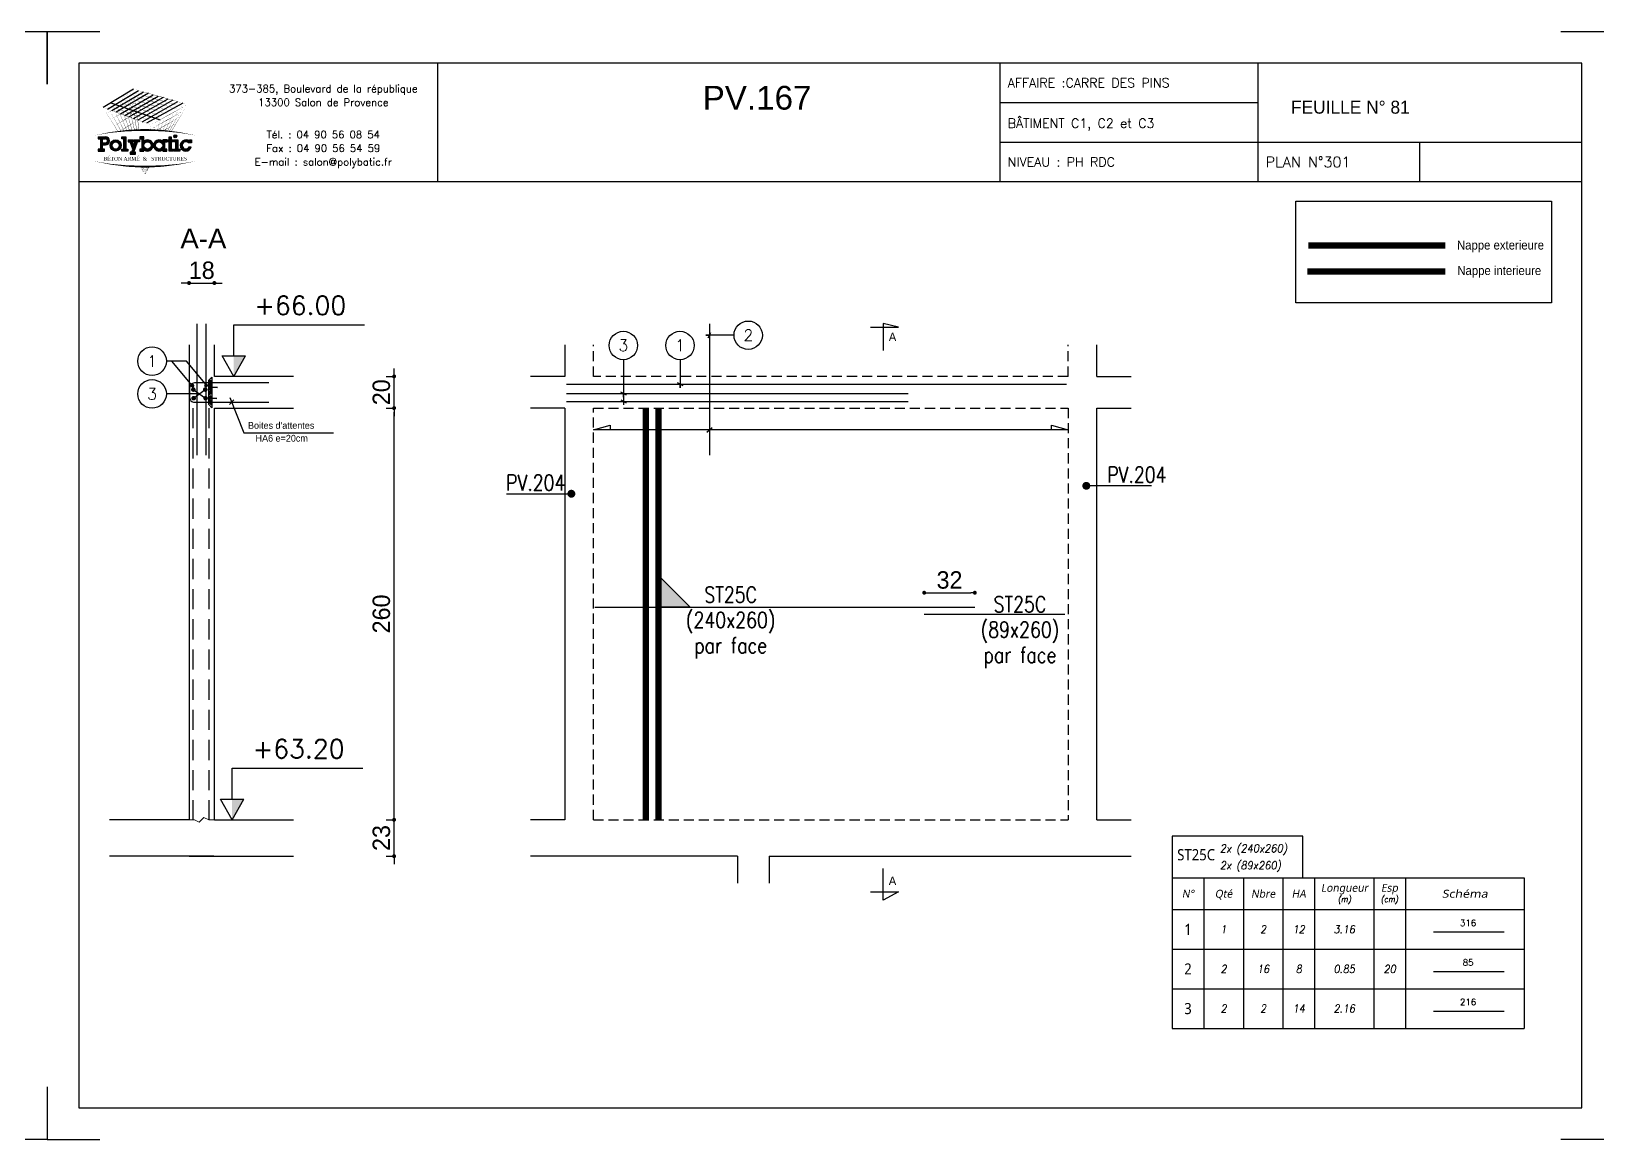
# Model space of a CAD drawing. Header units: metres. Extents: x -5618 to 118954, y -306 to 4637.
# Drawn here: x 78968 to 79958, y 894 to 1594 of the extents above; entities that cross this region are included whole.
import ezdxf
from ezdxf.enums import TextEntityAlignment as Align

# ---------------------------------------------------------------- set-up
doc = ezdxf.new("R2010")
doc.units = ezdxf.units.M
doc.linetypes.add('CACHE', pattern=[9.525, 6.35, -3.175])
doc.linetypes.add('CACHEX2', pattern=[19.05, 12.7, -6.35])
for name, color, linetype in [('COTATION', 1, 'Continuous'), ('GO-CARTOUCHE', 7, 'Continuous'), ('GO-FER-HA', 140, 'Continuous'), ('GO-TEXTE', 9, 'Continuous'), ('GO-TEXTE-FER', 3, 'Continuous'), ('K_ENT_M_Building_V.76', 7, 'Continuous'), ('STR_COTATION', 1, 'Continuous'), ('STR_STA', 30, 'Continuous'), ('STR_TS', 22, 'Continuous'), ('STR_TS_TXT', 7, 'Continuous'), ('STR_VOI-POT', 6, 'Continuous')]:
    doc.layers.add(name, color=color, linetype=linetype)
doc.layers.add('Kofragna_forma', color=7, linetype='Continuous', lineweight=70)
doc.styles.add('ARIAL', font='ARIAL.TTF')
doc.styles.add('GrDimensions', font='simplex.shx')
doc.styles.add('Lucida', font='LSANSI.TTF')
doc.styles.add('POLYBATIC', font='TIMES.TTF')
doc.styles.add('schéma', font='simplex.shx')
doc.styles.add('Tableau', font='romans.shx', dxfattribs={"width": 0.9, "oblique": 10})
doc.styles.add('Tableau2', font='trebuc.TTF', dxfattribs={"width": 0.9, "oblique": 10})
doc.styles.add('TEXTE', font='romans.shx')
doc.styles.add('TEXTE TS', font='romans.shx', dxfattribs={"width": 0.7, "oblique": 15})
doc.styles.add('TEXTEBA', font='ARIAL.TTF')
doc.dimstyles.new('COUPE-20', dxfattribs={"dimscale": 0.5, "dimtxt": 22, "dimasz": 5, "dimexe": 0.05, "dimexo": 0, "dimgap": 5, "dimtad": 1, "dimdec": 0, "dimdsep": 46, "dimtxsty": 'Standard', "dimblk1": 'DOT', "dimblk2": 'DOT', "dimsah": 1, "dimcen": 0, "dimdle": 150, "dimclrd": 1, "dimclre": 1, "dimclrt": 7, "dimadec": 0, "dimazin": 0, "dimtfac": 1, "dimtdec": 0, "dimtix": 1, "dimtmove": 2, "dimatfit": 3, "dimldrblk": 'DOT', "dimfxl": 0, "dimtvp": 1, "dimtolj": 1, "dimtzin": 0, "dimarcsym": 0})

# ---------------------------------------------------------------- blocks, each defined once
blk = doc.blocks.new('A$C492E529B')
for color, points in [(140, [(1.413, 0.725, 1), (1.563, 0.725, 1)]), (256, [(-0.938, 0.7), (-1.138, 0.7), (-1.138, 0.6), (-1.038, 0.6), (-1.038, 0.1), (-1.138, 0.1), (-1.138, 0), (-0.838, 0), (-0.838, 0.1), (-0.938, 0.1)]), (256, [(-0.367, 0.45), (-0.268, 0.45), (-0.268, 0.55), (-0.523, 0.55), (-0.523, 0.45), (-0.473, 0.45), (-0.543, 0.253), (-0.612, 0.45), (-0.562, 0.45), (-0.562, 0.55), (-0.818, 0.55), (-0.818, 0.45), (-0.718, 0.45), (-0.595, 0.101), (-0.648, -0.05), (-0.718, -0.05), (-0.718, -0.15), (-0.468, -0.15), (-0.468, -0.05), (-0.543, -0.05)]), (256, [(1.393, 0.55), (1.292, 0.55), (1.292, 0.7), (1.193, 0.7), (1.193, 0.55), (1.093, 0.55), (1.093, 0.45), (1.193, 0.45), (1.193, 0), (1.393, 0), (1.393, 0.1), (1.292, 0.1), (1.292, 0.45), (1.393, 0.45)]), (256, [(1.613, 0.55), (1.413, 0.55), (1.413, 0.45), (1.513, 0.45), (1.513, 0.1), (1.413, 0.1), (1.413, 0), (1.712, 0), (1.712, 0.1), (1.613, 0.1)]), (256, [(2.13, 0.4), (2.283, 0.4), (2.283, 0.55), (2.183, 0.55), (2.183, 0.487, 3.359496), (2.272, 0.2), (2.166, 0.2, -3.125802)])]:
    blk.add_hatch(color=color).paths.add_polyline_path(points)
h = blk.add_hatch(color=256)
h.paths.add_polyline_path([(-1.983, 0.1), (-2.083, 0.1), (-2.083, 0.3), (-1.933, 0.3, 1), (-1.933, 0.7), (-2.283, 0.7), (-2.283, 0.6), (-2.183, 0.6), (-2.183, 0.1), (-2.283, 0.1), (-2.283, 0), (-1.983, 0)])
h.paths.add_polyline_path([(-2.083, 0.4), (-2.083, 0.6), (-1.933, 0.6, -1), (-1.933, 0.4)], flags=16)
h = blk.add_hatch(color=256)
h.paths.add_polyline_path([(-1.158, 0.275, 1), (-1.708, 0.275, 1)])
h.paths.add_polyline_path([(-1.608, 0.275, -1), (-1.258, 0.275, -1)], flags=16)
h = blk.add_hatch(color=256)
h.paths.add_polyline_path([(-0.047, 0.487), (-0.047, 0.7), (-0.248, 0.7), (-0.248, 0.6), (-0.147, 0.6), (-0.147, 0.1), (-0.248, 0.1), (-0.248, 0), (-0.047, 0), (-0.047, 0.063, 2.12132)])
h.paths.add_polyline_path([(-0.047, 0.275, -1), (0.303, 0.275, -1)], flags=16)
h = blk.add_hatch(color=256)
h.paths.add_polyline_path([(1.073, 0.1), (0.973, 0.1), (0.973, 0.45), (1.073, 0.45), (1.073, 0.55), (0.873, 0.55), (0.873, 0.487, 2.12132), (0.873, 0.063), (0.873, 0), (1.073, 0)])
h.paths.add_polyline_path([(0.523, 0.275, -1), (0.873, 0.275, -1)], flags=16)
for p, q in [((-0.595, 0.101), (-0.718, 0.45)), ((-0.648, -0.05), (-0.595, 0.101)), ((-0.543, 0.253), (-0.612, 0.45)), ((-0.543, -0.05), (-0.367, 0.45)), ((-0.543, 0.253), (-0.473, 0.45)), ((0.873, 0.55), (0.873, 0.487)), ((1.073, 0.55), (0.873, 0.55)), ((0.873, 0.063), (0.873, 0)), ((0.973, 0.1), (0.973, 0.45)), ((0.973, 0.45), (1.073, 0.45)), ((1.073, 0.1), (0.973, 0.1)), ((1.073, 0.45), (1.073, 0.55)), ((1.073, 0), (1.073, 0.1)), ((2.166, 0.2), (2.272, 0.2)), ((0.873, 0), (1.073, 0))]:
    blk.add_line(p, q)
for points in [[(-2.283, 0.7), (-1.933, 0.7)], [(-2.283, 0.7), (-2.283, 0.6), (-2.183, 0.6), (-2.183, 0.1), (-2.283, 0.1), (-2.283, 0), (-1.983, 0), (-1.983, 0.1), (-2.083, 0.1), (-2.083, 0.3), (-1.933, 0.3)], [(-2.083, 0.4), (-2.083, 0.6), (-1.933, 0.6)], [(-2.083, 0.4), (-1.933, 0.4)], [(-1.138, 0.7), (-0.938, 0.7), (-0.938, 0.1), (-0.838, 0.1), (-0.838, 0), (-1.138, 0), (-1.138, 0.1), (-1.038, 0.1), (-1.038, 0.6), (-1.138, 0.6), (-1.138, 0.7)], [(-0.818, 0.55), (-0.562, 0.55)], [(-0.818, 0.55), (-0.818, 0.45), (-0.718, 0.45)], [(-0.612, 0.45), (-0.562, 0.45), (-0.562, 0.55)], [(-0.523, 0.55), (-0.268, 0.55), (-0.268, 0.45), (-0.367, 0.45)], [(-0.473, 0.45), (-0.523, 0.45), (-0.523, 0.55)], [(-0.248, 0.7), (-0.248, 0.6), (-0.147, 0.6), (-0.147, 0.1), (-0.248, 0.1), (-0.248, 0), (-0.047, 0), (-0.047, 0.063)], [(-0.047, 0.487), (-0.047, 0.7), (-0.248, 0.7)], [(1.093, 0.55), (1.193, 0.55), (1.193, 0.7), (1.292, 0.7), (1.292, 0.55), (1.393, 0.55), (1.393, 0.45), (1.292, 0.45), (1.292, 0.1), (1.393, 0.1), (1.393, 0), (1.193, 0), (1.193, 0.45), (1.093, 0.45)], [(1.093, 0.45), (1.093, 0.55)], [(1.413, 0.45), (1.413, 0.55), (1.613, 0.55), (1.613, 0.1), (1.712, 0.1), (1.712, 0), (1.413, 0), (1.413, 0.1), (1.513, 0.1), (1.513, 0.45), (1.413, 0.45)], [(2.183, 0.487), (2.183, 0.55), (2.283, 0.55), (2.283, 0.4), (2.13, 0.4)], [(-0.648, -0.05), (-0.718, -0.05), (-0.718, -0.15), (-0.468, -0.15), (-0.468, -0.05), (-0.543, -0.05)]]:
    blk.add_lwpolyline(points)
at = {"color": 140}
blk.add_circle((1.488, 0.725), 0.075, dxfattribs=at)
for centre, radius in [((-1.433, 0.275), 0.275), ((-1.433, 0.275), 0.175), ((0.128, 0.275), 0.175), ((0.698, 0.275), 0.175)]:
    blk.add_circle(centre, radius)
for centre, radius, start, end in [((-1.933, 0.5), 0.2, 270, 90), ((-1.933, 0.5), 0.1, 270, 90), ((0.128, 0.275), 0.275, 230.4788, 129.5212), ((0.698, 0.275), 0.275, 50.4788, 309.5212), ((2.008, 0.275), 0.275, 50.4788, 344.17338), ((2.008, 0.275), 0.175, 45.58469, 334.62307)]:
    blk.add_arc(centre, radius, start, end)
blk = doc.blocks.new('POLYBATIC')
at = {"color": 140}
for p, q in [((-0.43, 3.281), (-1.602, 2.578)), ((-1.435, 2.518), (-0.241, 3.228)), ((-1.268, 2.457), (-0.053, 3.175)), ((0.135, 3.121), (-1.101, 2.397)), ((-0.934, 2.337), (0.323, 3.068)), ((-0.767, 2.276), (0.511, 3.015)), ((-1.309, 2.754), (0.586, 2.109)), ((0.7, 2.962), (-0.6, 2.216)), ((-0.433, 2.156), (0.888, 2.908)), ((1.076, 2.855), (-0.266, 2.095)), ((-0.099, 2.035), (1.264, 2.802)), ((1.452, 2.749), (0.067, 1.974))]:
    blk.add_line(p, q, dxfattribs=at)
for points in [[(-1.016, 2.93, 0.0156, 0, 0), (-0.43, 3.281, 0, 0, 0)], [(0.122, 2.71, 0.0156, 0, 0), (-0.869, 3.018, 0, 0, 0)], [(-0.491, 1.706, 0.0136, 0, 0), (-0.869, 3.018, 0, 0, 0)], [(-0.838, 2.873, 0.0156, 0, 0), (-0.241, 3.228, 0, 0, 0)], [(0.283, 2.803, 0.0156, 0, 0), (-0.723, 3.105, 0, 0, 0)], [(-0.398, 1.71, 0.014, 0, 0), (-0.723, 3.105, 0, 0, 0)], [(-0.661, 2.816, 0.0156, 0, 0), (-0.053, 3.175, 0, 0, 0)], [(0.444, 2.896, 0.0156, 0, 0), (-0.576, 3.193, 0, 0, 0)], [(-0.309, 1.714, 0.0145, 0, 0), (-0.576, 3.193, 0, 0, 0)], [(-0.483, 2.759, 0.0156, 0, 0), (0.135, 3.121, 0, 0, 0)], [(0.605, 2.988, 0.0156, 0, 0), (-0.43, 3.281, 0, 0, 0)], [(-0.225, 1.716, 0.0149, 0, 0), (-0.43, 3.281, 0, 0, 0)], [(-0.305, 2.702, 0.0156, 0, 0), (0.323, 3.068, 0, 0, 0)], [(-0.128, 2.646, 0.0156, 0, 0), (0.511, 3.015, 0, 0, 0)], [(-1.602, 2.578, 0, 0.0156, 0), (-1.016, 2.93, 0, 0, 0)], [(-0.684, 2.246, 0.0156, 0, 0), (-1.602, 2.578, 0, 0, 0)], [(-1.031, 1.66, 0.0111, 0, 0), (-1.602, 2.578, 0, 0, 0)], [(-1.456, 2.344, 0, 0.0156, 0), (-0.923, 2.663, 0, 0, 0)], [(-0.522, 2.339, 0.0156, 0, 0), (-1.455, 2.666, 0, 0, 0)], [(-0.913, 1.673, 0.0116, 0, 0), (-1.455, 2.666, 0, 0, 0)], [(-1.435, 2.518, 0, 0.0156, 0), (-0.838, 2.873, 0, 0, 0)], [(-1.31, 2.109, 0, 0.0156, 0), (-0.831, 2.397, 0, 0, 0)], [(-0.361, 2.432, 0.0156, 0, 0), (-1.309, 2.754, 0, 0, 0)], [(-0.8, 1.684, 0.0121, 0, 0), (-1.309, 2.754, 0, 0, 0)], [(-1.268, 2.457, 0, 0.0156, 0), (-0.661, 2.816, 0, 0, 0)], [(-0.2, 2.524, 0.0156, 0, 0), (-1.162, 2.842, 0, 0, 0)], [(-0.692, 1.693, 0.0126, 0, 0), (-1.162, 2.842, 0, 0, 0)], [(-1.101, 2.397, 0, 0.0156, 0), (-0.483, 2.759, 0, 0, 0)], [(-0.039, 2.617, 0.0156, 0, 0), (-1.016, 2.93, 0, 0, 0)], [(-0.589, 1.7, 0.0131, 0, 0), (-1.016, 2.93, 0, 0, 0)], [(-0.934, 2.337, 0, 0.0156, 0), (-0.305, 2.702, 0, 0, 0)], [(-0.391, 2.983, 0, 0.0156, 0), (-0.923, 2.663, 0, 0, 0)], [(-0.352, 2.685, 0, 0.0156, 0), (-0.831, 2.397, 0, 0, 0)], [(-0.767, 2.276, 0, 0.0156, 0), (-0.128, 2.646, 0, 0, 0)], [(-0.6, 2.216, 0, 0.0156, 0), (0.05, 2.589, 0, 0, 0)], [(-0.433, 2.156, 0, 0.0156, 0), (0.227, 2.532, 0, 0, 0)], [(0.586, 2.109, 0, 0.0156, 0), (-0.361, 2.432, 0, 0, 0)], [(-0.266, 2.095, 0, 0.0156, 0), (0.405, 2.475, 0, 0, 0)], [(0.762, 2.207, 0, 0.0156, 0), (-0.2, 2.524, 0, 0, 0)], [(-0.099, 2.035, 0, 0.0156, 0), (0.582, 2.418, 0, 0, 0)], [(0.937, 2.305, 0, 0.0156, 0), (-0.039, 2.617, 0, 0, 0)], [(0.05, 2.589, 0.0156, 0, 0), (0.7, 2.962, 0, 0, 0)], [(1.113, 2.402, 0, 0.0156, 0), (0.122, 2.71, 0, 0, 0)], [(0.227, 2.532, 0.0156, 0, 0), (0.888, 2.908, 0, 0, 0)], [(1.289, 2.5, 0, 0.0156, 0), (0.283, 2.803, 0, 0, 0)], [(0.405, 2.475, 0.0156, 0, 0), (1.076, 2.855, 0, 0, 0)], [(1.465, 2.598, 0, 0.0156, 0), (0.444, 2.896, 0, 0, 0)], [(0.582, 2.418, 0.0156, 0, 0), (1.264, 2.802, 0, 0, 0)], [(1.641, 2.695, 0, 0.0156, 0), (0.605, 2.988, 0, 0, 0)], [(0.76, 2.362, 0.0156, 0, 0), (1.452, 2.749, 0, 0, 0)], [(0.781, 1.685, 0.00933, 0, 0), (1.113, 2.402, 0, 0, 0)], [(0.852, 2.095, 0.0156, 0, 0), (1.491, 2.45, 0, 0, 0)], [(0.865, 1.678, 0.0103, 0, 0), (1.289, 2.5, 0, 0, 0)], [(0.937, 2.305, 0.0156, 0, 0), (1.641, 2.695, 0, 0, 0)], [(0.942, 1.67, 0.0112, 0, 0), (1.465, 2.598, 0, 0, 0)], [(1.012, 1.663, 0.012, 0, 0), (1.641, 2.695, 0, 0, 0)], [(-1.165, 1.875, 0, 0.0156, 0), (-0.739, 2.131, 0, 0, 0)], [(-1.019, 1.641, 0, 0.0156, 0), (-0.646, 1.864, 0, 0, 0)], [(-0.312, 2.386, 0, 0.0156, 0), (-0.739, 2.131, 0, 0, 0)], [(0.234, 1.914, 0, 0.0156, 0), (-0.684, 2.246, 0, 0, 0)], [(-0.273, 2.088, 0, 0.0156, 0), (-0.646, 1.864, 0, 0, 0)], [(0.41, 2.012, 0, 0.0156, 0), (-0.522, 2.339, 0, 0, 0)], [(0.067, 1.974, 0, 0.0156, 0), (0.76, 2.362, 0, 0, 0)], [(0.213, 1.74, 0, 0.0156, 0), (0.852, 2.095, 0, 0, 0)], [(0.21, 1.716, 0.00323, 0, 0), (0.234, 1.914, 0, 0, 0)], [(0.234, 1.914, 0, 0.0156, 0), (0.937, 2.305, 0, 0, 0)], [(0.349, 1.712, 0.00465, 0, 0), (0.41, 2.012, 0, 0, 0)], [(0.447, 1.708, 0.00693, 0.0156, 0), (0.767, 1.886, 0, 0, 0)], [(0.474, 1.706, 0.00597, 0, 0), (0.586, 2.109, 0, 0, 0)], [(0.587, 1.7, 0.00718, 0, 0), (0.762, 2.207, 0, 0, 0)], [(0.68, 1.675, 0.0156, 0, 0), (1.193, 1.96, 0, 0, 0)], [(0.689, 1.693, 0.0083, 0, 0), (0.937, 2.305, 0, 0, 0)], [(0.765, 1.884, 0.0156, 0, 0), (1.342, 2.205, 0, 0, 0)], [(-1.953, 1.508, 0, 0.0781, -0.053843), (0, 1.719, 0, 0, 0)], [(-0.234, 1.79, 0, 0.00638, 0), (-0.365, 1.711, 0, 0.00638, 0)], [(1.953, 1.508, 0, 0.0781, 0.053843), (0, 1.719, 0, 0, 0)], [(0.96, 1.668, 0.00293, 0, 0), (1.044, 1.715, 0, 0, 0)], [(-1.953, 0.523, 0, 0.0781, 0.053843), (0, 0.312, 0, 0, 0)], [(0, 0, 0, 0.00381, 0), (-0.195, 0.315, 0, 0.00381, 0)], [(0, 0, 0, 0.00368, 0), (-0.171, 0.314, 0, 0.00368, 0)], [(0, 0, 0, 0.00356, 0), (-0.149, 0.314, 0, 0.00356, 0)], [(0, 0, 0, 0.00345, 0), (-0.128, 0.313, 0, 0.00345, 0)], [(0, 0, 0, 0.00334, 0), (-0.109, 0.313, 0, 0.00334, 0)], [(0, 0, 0, 0.00324, 0), (-0.09, 0.313, 0, 0.00324, 0)], [(0, 0, 0, 0.00315, 0), (-0.073, 0.313, 0, 0.00315, 0)], [(0, 0, 0, 0.00306, 0), (-0.056, 0.313, 0, 0.00306, 0)], [(0, 0, 0, 0.00306, 0), (-0.056, 0.313, 0, 0.00306, 0)], [(0, 0, 0, 0.00298, 0), (-0.041, 0.313, 0, 0.00298, 0)], [(1.953, 0.523, 0, 0.0781, -0.053843), (0, 0.312, 0, 0, 0)], [(0, 0, 0, 0.0051, 0), (0.038, 0.313, 0, 0.0051, 0)], [(0, 0, 0, 0.00425, 0), (0.127, 0.313, 0, 0.00425, 0)], [(0, 0, 0, 0.00408, 0), (0.145, 0.314, 0, 0.00408, 0)], [(0, 0, 0, 0.00392, 0), (0.162, 0.314, 0, 0.00392, 0)], [(0, 0, 0, 0.00378, 0), (0.177, 0.314, 0, 0.00378, 0)], [(0, 0, 0, 0.00365, 0), (0.191, 0.315, 0, 0.00365, 0)], [(0, 0, 0, 0.00486, 0), (0.064, 0.313, 0, 0.00486, 0)], [(0, 0, 0, 0.00464, 0), (0.087, 0.313, 0, 0.00464, 0)], [(0, 0, 0, 0.00443, 0), (0.108, 0.313, 0, 0.00443, 0)]]:
    blk.add_lwpolyline(points, format="xyseb", dxfattribs=at)
at = {"color": 5, "xscale": 0.78125, "yscale": 0.78125, "zscale": 0.78125}
blk.add_blockref('A$C492E529B', (0, 0.91), dxfattribs=at)
at = {"lineweight": 60, "style": 'POLYBATIC'}
for s, p in [('BÉTON ARMÉ', (-1.587, 0.547)), ('STRUCTURES', (0.24, 0.547))]:
    blk.add_text(s, height=0.1406, dxfattribs=at).set_placement(p)
at = {"color": 140, "style": 'POLYBATIC'}
blk.add_text('&', height=0.141, dxfattribs=at).set_placement((0, 0.547), align=Align.CENTER)
blk = doc.blocks.new('ime')
at = {"layer": 'COTATION', "const_width": 2.5}
blk.add_lwpolyline([(1.25, 0, -1), (-1.25, 0, -1)], format="xyb", close=True, dxfattribs=at)
at = {"layer": 'COTATION'}
blk.add_lwpolyline([(41.09, 0), (0, 0)], dxfattribs=at)
at = {"layer": 'COTATION', "color": 7, "style": 'TEXTE TS', "width": 0.8}
blk.add_attdef('NAME', (9.08, 2), '', height=10, dxfattribs=at)
blk = doc.blocks.new('_DOT')
at = {"color": 0, "linetype": 'ByBlock'}
blk.add_line((-0.5, 0), (-1, 0), dxfattribs=at)
at = {"color": 0, "linetype": 'ByBlock', "const_width": 0.5}
blk.add_lwpolyline([(-0.25, 0, 1), (0.25, 0, 1)], format="xyb", close=True, dxfattribs=at)
blk = doc.blocks.new('*D1185')
at = {"layer": 'COTATION', "color": 1, "lineweight": -2, "ltscale": 4.5}
for p, q in [((79197.63, 1098.29), (79197.63, 1100.79)), ((79192.63, 1095.79), (79197.65, 1095.79)), ((79197.63, 1072.79), (79197.63, 1095.79)), ((79192.63, 1072.79), (79197.65, 1072.79)), ((79197.63, 1070.29), (79197.63, 1067.79))]:
    blk.add_line(p, q, dxfattribs=at)
at = {"layer": 'DEFPOINTS', "color": 0, "lineweight": -3, "ltscale": 4.5}
for p in [(79134.07, 1095.79), (79197.63, 1095.79), (79134.07, 1072.79)]:
    blk.add_point(p, dxfattribs=at)
at = {"layer": 'COTATION', "color": 1, "lineweight": -2, "ltscale": 4.5, "xscale": 2.5, "yscale": 2.5, "zscale": 2.5}
for p, rotation in [((79197.63, 1095.79), 270), ((79197.63, 1072.79), 90)]:
    blk.add_blockref('_DOT', p, dxfattribs=dict(at, rotation=rotation))
at = {"layer": 'COTATION', "color": 7, "lineweight": -3, "ltscale": 4.5, "insert": (79189.63, 1084.29), "char_height": 11, "attachment_point": 5, "rotation": 90}
blk.add_mtext('\\A1;23', dxfattribs=at)
blk = doc.blocks.new('*D1186')
at = {"layer": 'COTATION', "color": 1, "lineweight": -2, "ltscale": 4.5}
for p, q in [((79192.63, 1355.79), (79197.65, 1355.79)), ((79197.63, 1098.29), (79197.63, 1353.29)), ((79192.63, 1095.79), (79197.65, 1095.79))]:
    blk.add_line(p, q, dxfattribs=at)
at = {"layer": 'DEFPOINTS', "color": 0, "lineweight": -3, "ltscale": 4.5}
for p in [(79134.07, 1355.79), (79197.63, 1355.79), (79134.07, 1095.79)]:
    blk.add_point(p, dxfattribs=at)
at = {"layer": 'COTATION', "color": 1, "lineweight": -2, "ltscale": 4.5, "xscale": 2.5, "yscale": 2.5, "zscale": 2.5}
for p, rotation in [((79197.63, 1355.79), 90), ((79197.63, 1095.79), 270)]:
    blk.add_blockref('_DOT', p, dxfattribs=dict(at, rotation=rotation))
at = {"layer": 'COTATION', "color": 7, "lineweight": -3, "ltscale": 4.5, "insert": (79189.63, 1225.79), "char_height": 11, "attachment_point": 5, "rotation": 90}
blk.add_mtext('\\A1;260', dxfattribs=at)
blk = doc.blocks.new('*D1187')
at = {"layer": 'COTATION', "color": 1, "lineweight": -2, "ltscale": 4.5}
for p, q in [((79197.63, 1378.29), (79197.63, 1380.79)), ((79192.63, 1375.79), (79197.65, 1375.79)), ((79197.63, 1355.79), (79197.63, 1375.79)), ((79192.63, 1355.79), (79197.65, 1355.79)), ((79197.63, 1353.29), (79197.63, 1350.79))]:
    blk.add_line(p, q, dxfattribs=at)
at = {"layer": 'DEFPOINTS', "color": 0, "lineweight": -3, "ltscale": 4.5}
for p in [(79134.07, 1375.79), (79197.63, 1375.79), (79134.07, 1355.79)]:
    blk.add_point(p, dxfattribs=at)
at = {"layer": 'COTATION', "color": 1, "lineweight": -2, "ltscale": 4.5, "xscale": 2.5, "yscale": 2.5, "zscale": 2.5}
for p, rotation in [((79197.63, 1375.79), 270), ((79197.63, 1355.79), 90)]:
    blk.add_blockref('_DOT', p, dxfattribs=dict(at, rotation=rotation))
at = {"layer": 'COTATION', "color": 7, "lineweight": -3, "ltscale": 4.5, "insert": (79189.63, 1365.79), "char_height": 11, "attachment_point": 5, "rotation": 90}
blk.add_mtext('\\A1;20', dxfattribs=at)
blk = doc.blocks.new('stab')
at = {"layer": 'STR_STA'}
h = blk.add_hatch(dxfattribs=at)
h.set_pattern_fill('ANSI31', color=9, scale=6.075, angle=-540, style=0)
h.set_pattern_definition([(315, (-54992.6584, 395894.73794), (-0.536959212, -0.536959212), [])])
h.paths.add_polyline_path([(8.55, 0), (6.53, -2.03), (4.9, -2.03), (4.9, 0)])
h.paths.add_polyline_path([(4.9, 0), (4.9, -2.03), (1.75, -2.03), (1.95, 0)])
h.paths.add_polyline_path([(1.41, 0), (1.73, -2.03), (-8.03, -2.03), (-7.82, 0)])
h.paths.add_polyline_path([(-8.11, -1.56), (-9.67, 0), (-8.25, 0)])
at = {"layer": 'STR_STA', "color": 1}
blk.add_lwpolyline([(-5.93, 36.01), (-5.93, 0.57), (-5.93, -11.07, 0.414214), (-2.89, -14.1), (3.18, -14.1, 0.414214), (6.22, -11.07), (6.22, 36.01)], format="xyb", dxfattribs=at)
blk.add_lwpolyline([(-7.65, -2.03), (-9.67, 0), (9.67, 0), (7.65, -2.03)], close=True, dxfattribs=at)
blk.add_lwpolyline([(-3.88, 0), (-3.68, -2.22), (-3.09, 3.47), (-3.09, 0), (3.09, 0), (3.42, -2.09), (3.94, 3.21), (3.94, 0)], dxfattribs=at)
at = {"layer": 'STR_STA', "color": 6, "linetype": 'Continuous', "const_width": 1.2}
for points in [[(-3.75, -3.69, -1), (-4.95, -3.69, -1)], [(-3.64, -12.3, -1), (-4.84, -12.3, -1)]]:
    blk.add_lwpolyline(points, format="xyb", close=True, dxfattribs=at)
blk = doc.blocks.new('*D1188')
at = {"layer": 'DEFPOINTS', "color": 0, "lineweight": -3, "ltscale": 4.5}
for p in [(79084.07, 1434.77), (79068.07, 1395.79, 187.69), (79084.07, 1395.79, 187.69)]:
    blk.add_point(p, dxfattribs=at)
at = {"layer": 'STR_COTATION', "color": 1, "lineweight": -2, "ltscale": 4.5}
for p, q in [((79065.57, 1434.77), (79063.07, 1434.77)), ((79068.07, 1434.78), (79068.07, 1434.8)), ((79068.07, 1434.77), (79084.07, 1434.77)), ((79084.07, 1434.78), (79084.07, 1434.8)), ((79086.57, 1434.77), (79089.07, 1434.77))]:
    blk.add_line(p, q, dxfattribs=at)
at = {"layer": 'STR_COTATION', "color": 1, "lineweight": -2, "ltscale": 4.5, "xscale": 2.5, "yscale": 2.5, "zscale": 2.5}
blk.add_blockref('_DOT', (79068.07, 1434.77), dxfattribs=at)
at = {"layer": 'STR_COTATION', "color": 1, "lineweight": -2, "ltscale": 4.5, "xscale": 2.5, "yscale": 2.5, "zscale": 2.5, "rotation": 180}
blk.add_blockref('_DOT', (79084.07, 1434.77), dxfattribs=at)
at = {"layer": 'STR_COTATION', "color": 7, "lineweight": -3, "ltscale": 4.5, "insert": (79076.07, 1442.77), "char_height": 11, "attachment_point": 5}
blk.add_mtext('\\A1;18', dxfattribs=at)
blk = doc.blocks.new('Barre libre')
at = {"layer": 'GO-TEXTE-FER'}
for p, q in [((0, 0), (0, -1)), ((0, 0), (8.9, 0)), ((0.8, 0), (0.8, -1)), ((1.8, 0), (1.8, -1)), ((2.8, 0), (2.8, -1)), ((3.6, 0), (3.6, -1)), ((5.1, 0), (5.1, -1)), ((5.9, 0), (5.9, -1)), ((8.9, 0), (8.9, -1)), ((0, -1), (8.9, -1))]:
    blk.add_line(p, q, dxfattribs=at)
at = {"layer": 'GO-TEXTE-FER', "color": 1}
blk.add_line((6.603, -0.563), (8.394, -0.563), dxfattribs=at)
at = {"layer": 'GO-TEXTE-FER', "style": 'Tableau2', "width": 0.9}
blk.add_attdef('NUMERO', text='', height=0.28, dxfattribs=at).set_placement((0.4, -0.5), align=Align.MIDDLE_CENTER)
at = {"layer": 'GO-TEXTE-FER', "color": 1, "style": 'Tableau'}
blk.add_attdef('Longueur', text='', height=0.16, dxfattribs=at).set_placement((7.481, -0.336), align=Align.MIDDLE_CENTER)
at = {"layer": 'GO-TEXTE-FER', "style": 'Tableau', "oblique": 10, "width": 0.9}
for tag, p in [('QUANTITE', (1.3, -0.5)), ('NOMBRE', (2.3, -0.5)), ('NUANCE', (3.2, -0.5)), ('LONGUEUR', (4.35, -0.5)), ('ESPACEMENTS', (5.5, -0.5))]:
    blk.add_attdef(tag, text='', height=0.2, dxfattribs=at).set_placement(p, align=Align.MIDDLE_CENTER)
blk = doc.blocks.new('Désignation')
at = {"layer": 'GO-TEXTE-FER'}
for p, q in [((0, 0.8), (8.9, 0.8)), ((0, 0.8), (0, 0)), ((0.8, 0.8), (0.8, 0)), ((1.8, 0.8), (1.8, 0)), ((2.8, 0.8), (2.8, 0)), ((3.6, 0.8), (3.6, 0)), ((5.1, 0.8), (5.1, 0)), ((5.9, 0.8), (5.9, 0)), ((8.9, 0.8), (8.9, 0)), ((0, 0), (8.9, 0))]:
    blk.add_line(p, q, dxfattribs=at)
at = {"layer": 'GO-TEXTE-FER', "style": 'Tableau2', "oblique": 10}
for s, p in [('N°', (0.4, 0.4)), ('Qté', (1.3, 0.4)), ('Nbre', (2.3, 0.4)), ('HA', (3.2, 0.4)), ('Longueur', (4.356, 0.55)), ('Esp', (5.494, 0.55))]:
    blk.add_text(s, height=0.2, dxfattribs=at).set_placement(p, align=Align.MIDDLE_CENTER)
at = {"layer": 'GO-TEXTE-FER', "style": 'Tableau2', "oblique": 10, "width": 1.2}
blk.add_text('Schéma', height=0.2, dxfattribs=at).set_placement((7.4, 0.4), align=Align.MIDDLE_CENTER)
at = {"layer": 'GO-TEXTE-FER', "color": 7, "style": 'Tableau', "oblique": 10, "width": 0.9}
for s, p in [('(m)', (4.356, 0.265)), ('(cm)', (5.494, 0.265))]:
    blk.add_text(s, height=0.15, dxfattribs=at).set_placement(p, align=Align.MIDDLE_CENTER)
blk = doc.blocks.new('mrega')
at = {"layer": 'STR_TS_TXT', "style": 'TEXTE TS', "width": 0.8}
for tag, p in [('ST10', (14.48, 0)), ('DIM', (14.48, -16)), ('NOTE', (14.48, -32))]:
    blk.add_attdef(tag, text='', height=10, dxfattribs=at).set_placement(p, align=Align.CENTER)
blk = doc.blocks.new('A$C6F247267')
blk.add_hatch(color=256).paths.add_polyline_path([(0, -0.2), (-0.2, 0), (0, 0)])
blk.add_lwpolyline([(-0.2, 0), (0, 0), (0, -0.2), (-0.2, 0)])
blk = doc.blocks.new('*D1351')
at = {"layer": 'DEFPOINTS', "color": 0, "linetype": 'ByBlock', "lineweight": -3, "ltscale": 4.5}
for p in [(79564.65, 1239.18), (79564.65, 1230.1, 281.53), (79532.65, 1225.55, 281.53)]:
    blk.add_point(p, dxfattribs=at)
at = {"layer": 'STR_COTATION', "color": 1, "linetype": 'ByBlock', "lineweight": -2, "ltscale": 4.5}
for p, q in [((79532.65, 1239.2), (79532.65, 1239.2)), ((79535.15, 1239.18), (79562.15, 1239.18)), ((79564.65, 1239.2), (79564.65, 1239.2))]:
    blk.add_line(p, q, dxfattribs=at)
at = {"layer": 'STR_COTATION', "color": 1, "linetype": 'ByBlock', "lineweight": -2, "ltscale": 4.5, "xscale": 2.5, "yscale": 2.5, "zscale": 2.5, "rotation": 180}
blk.add_blockref('_DOT', (79532.65, 1239.18), dxfattribs=at)
at = {"layer": 'STR_COTATION', "color": 1, "linetype": 'ByBlock', "lineweight": -2, "ltscale": 4.5, "xscale": 2.5, "yscale": 2.5, "zscale": 2.5}
blk.add_blockref('_DOT', (79564.65, 1239.18), dxfattribs=at)
at = {"layer": 'STR_COTATION', "color": 7, "linetype": 'ByBlock', "lineweight": -3, "ltscale": 4.5, "insert": (79548.65, 1247.18), "char_height": 11, "attachment_point": 5}
blk.add_mtext('\\A1;32', dxfattribs=at)

msp = doc.modelspace()

# ---------------------------------------------------------------- linework, layer by layer
for p, q in [((79580.45, 1573.71), (79580.45, 1498.77)), ((79743.42, 1573.74), (79743.42, 1498.77)), ((79580.45, 1548.71), (79743.42, 1548.71)), ((79580.45, 1523.72), (79743.42, 1523.72)), ((79743.42, 1523.74), (79948.28, 1523.74)), ((79845.76, 1523.74), (79845.76, 1498.77))]:
    msp.add_line(p, q)
at = {"color": 7, "linetype": 'Continuous', "lineweight": -3}
for p, q in [((79088.89, 1388.79, 187.69), (79103.64, 1388.79, 187.69)), ((79096.27, 1375.79, 187.69), (79088.89, 1388.79, 187.69)), ((79088.89, 1388.79, 187.69), (79103.64, 1388.79, 187.69)), ((79096.27, 1375.79, 187.69), (79088.89, 1388.79, 187.69)), ((79096.27, 1375.79, 187.69), (79103.64, 1388.79, 187.69)), ((79096.27, 1375.79, 187.69), (79103.64, 1388.79, 187.69)), ((79087.84, 1108.79, 187.69), (79102.59, 1108.79, 187.69)), ((79095.21, 1095.79, 187.69), (79087.84, 1108.79, 187.69)), ((79087.84, 1108.79, 187.69), (79102.59, 1108.79, 187.69)), ((79095.21, 1095.79, 187.69), (79087.84, 1108.79, 187.69)), ((79095.21, 1095.79, 187.69), (79102.59, 1108.79, 187.69)), ((79095.21, 1095.79, 187.69), (79102.59, 1108.79, 187.69))]:
    msp.add_line(p, q, dxfattribs=at)
for points in [[(78945.04, 1593.71), (78978.37, 1593.71), (78978.37, 1560.38)], [(78978.37, 1560.38), (78978.37, 1593.71), (79011.7, 1593.71)], [(79934.94, 1593.71), (79968.27, 1593.71), (79968.27, 1560.38)], [(79225.02, 1573.71), (79225.02, 1498.77)], [(79948.28, 1498.77), (78998.37, 1498.77)], [(78978.37, 927.11), (78978.37, 893.78), (78945.04, 893.78)], [(78978.37, 927.11), (78978.37, 893.78), (79011.7, 893.78)], [(79968.27, 927.11), (79968.27, 893.78), (79934.94, 893.78)]]:
    msp.add_lwpolyline(points)
msp.add_lwpolyline([(78998.37, 1573.71), (78998.37, 913.78), (79948.28, 913.78), (79948.28, 1573.71)], close=True)
at = {"lineweight": 18, "elevation": 187.69}
msp.add_lwpolyline([(79068.07, 1095.79), (79071.53, 1095.79), (79074.55, 1094.36), (79077.3, 1097.13), (79080.46, 1095.79), (79084.07, 1095.79)], dxfattribs=at)
at = {"color": 7, "linetype": 'Continuous', "lineweight": -3}
for points in [[(79103.64, 1388.79, 187.69), (79096.27, 1375.79, 187.69), (79096.27, 1388.76, 187.69)], [(79103.64, 1388.79, 187.69), (79096.27, 1375.79, 187.69), (79096.27, 1388.76, 187.69)], [(79102.59, 1108.79, 187.69), (79095.21, 1095.79, 187.69), (79095.21, 1108.75, 187.69)], [(79102.59, 1108.79, 187.69), (79095.21, 1095.79, 187.69), (79095.21, 1108.75, 187.69)]]:
    msp.add_solid(points, dxfattribs=at)
at = {"layer": 'COTATION'}
msp.add_line((79395.32, 1340.49, 281.53), (79398.68, 1343.44, 281.53), dxfattribs=at)
at = {"layer": 'COTATION', "elevation": 281.53}
msp.add_lwpolyline([(79613, 1341.97), (79613, 1344.97), (79623.56, 1341.97), (79323.6, 1341.97), (79334.16, 1344.97), (79334.16, 1341.97)], dxfattribs=at)
at = {"layer": 'GO-CARTOUCHE', "color": 2, "ltscale": 3}
msp.add_line((79096.36, 1360.98, 187.69), (79093.55, 1358.01, 187.69), dxfattribs=at)
at = {"layer": 'GO-CARTOUCHE', "color": 2, "ltscale": 3, "elevation": 187.69}
msp.add_lwpolyline([(79093.76, 1362.49), (79102.72, 1340.08), (79159.42, 1340.08)], dxfattribs=at)
at = {"layer": 'GO-FER-HA'}
for p, q in [((79070.75, 1367.47), (79078.51, 1362.02)), ((79070.96, 1362.02), (79078.3, 1367.47)), ((79074.63, 1364.75), (79053.89, 1364.75)), ((79340.86, 1360.91, 281.53), (79344.25, 1359.12, 281.53)), ((79342.55, 1362.65, 281.53), (79342.55, 1357.75, 281.53))]:
    msp.add_line(p, q, dxfattribs=at)
at = {"layer": 'GO-FER-HA', "elevation": 281.53}
for points in [[(79412.47, 1401.84, -512.322006), (79412.47, 1401.77), (79394.6, 1401.77), (79397, 1401.77), (79396.11, 1400.07), (79397.9, 1403.47)], [(79342.48, 1386.36, -512.322006), (79342.55, 1386.36), (79342.55, 1362.65), (79342.55, 1365.05), (79344.25, 1364.15), (79340.86, 1365.94)], [(79378.27, 1386.36, -512.322006), (79378.34, 1386.36), (79378.34, 1368.49), (79378.34, 1370.89), (79380.04, 1370), (79376.65, 1371.79)]]:
    msp.add_lwpolyline(points, format="xyb", dxfattribs=at)
at = {"layer": 'GO-FER-HA', "elevation": 187.69}
for points in [[(79079.37, 1369.96), (79066.49, 1385.42), (79053.75, 1385.42)], [(79070.04, 1369.96), (79057.16, 1385.42), (79053.75, 1385.42)]]:
    msp.add_lwpolyline(points, dxfattribs=at)
at = {"layer": 'GO-FER-HA'}
for centre in [(79044.69, 1385.42, 187.69), (79044.69, 1364.75)]:
    msp.add_circle(centre, 9.06, dxfattribs=at)
at = {"layer": 'GO-TEXTE', "elevation": 281.53, "flags": 128}
for points in [[(79498.69, 1406.86), (79516.34, 1406.85), (79506.66, 1409.14), (79506.66, 1392.22)], [(79498.67, 1050.28), (79516.31, 1050.28), (79506.64, 1045), (79506.64, 1064.92)]]:
    msp.add_lwpolyline(points, dxfattribs=at)
at = {"layer": 'GO-TEXTE-FER', "elevation": 93.84}
msp.add_lwpolyline([(79689.36, 1059.08), (79771.86, 1059.08), (79771.86, 1085.52), (79689.36, 1085.52)], close=True, dxfattribs=at)
at = {"layer": 'K_ENT_M_Building_V.76', "color": 30, "linetype": 'Continuous', "lineweight": -3}
for p, q in [((79096.27, 1388.79, 187.69), (79096.27, 1408.29, 187.69)), ((79096.27, 1408.29, 187.69), (79102.77, 1408.29, 187.69)), ((79096.27, 1388.79, 187.69), (79096.27, 1408.29, 187.69)), ((79096.27, 1408.29, 187.69), (79102.77, 1408.29, 187.69)), ((79102.77, 1408.29, 187.69), (79178.91, 1408.29, 187.69)), ((79102.77, 1408.29, 187.69), (79178.91, 1408.29, 187.69)), ((79095.21, 1108.79, 187.69), (79095.21, 1128.29, 187.69)), ((79095.21, 1128.29, 187.69), (79101.71, 1128.29, 187.69)), ((79095.21, 1108.79, 187.69), (79095.21, 1128.29, 187.69)), ((79095.21, 1128.29, 187.69), (79101.71, 1128.29, 187.69)), ((79101.71, 1128.29, 187.69), (79177.85, 1128.29, 187.69)), ((79101.71, 1128.29, 187.69), (79177.85, 1128.29, 187.69))]:
    msp.add_line(p, q, dxfattribs=at)
at = {"layer": 'Kofragna_forma', "color": 4, "lineweight": -3}
for p, q in [((79068.07, 1395.79, 187.69), (79068.07, 1095.79, 187.69)), ((79084.07, 1375.79, 187.69), (79084.07, 1395.79, 187.69)), ((79305.6, 1395.79, 281.53), (79305.6, 1375.79, 281.53)), ((79641.65, 1375.79, 281.53), (79641.65, 1395.79, 281.53)), ((79134.07, 1375.79, 187.69), (79084.07, 1375.79, 187.69)), ((79305.6, 1375.79, 281.53), (79283.81, 1375.79, 281.53)), ((79641.65, 1375.79, 281.53), (79663.35, 1375.79, 281.53)), ((79084.07, 1095.79, 187.69), (79084.07, 1355.79, 187.69)), ((79084.07, 1355.79, 187.69), (79134.07, 1355.79, 187.69)), ((79305.6, 1355.79, 281.53), (79283.81, 1355.79, 281.53)), ((79305.6, 1355.79, 281.53), (79305.6, 1156.79, 281.53)), ((79641.65, 1095.79, 281.53), (79641.65, 1355.79, 281.53)), ((79641.65, 1355.79, 281.53), (79663.35, 1355.79, 281.53)), ((79305.6, 1156.79, 281.53), (79305.6, 1095.79, 281.53)), ((79068.07, 1095.79, 187.69), (79017.79, 1095.79, 187.69)), ((79084.07, 1095.79, 187.69), (79134.07, 1095.79, 187.69)), ((79305.6, 1095.79, 281.53), (79283.81, 1095.79, 281.53)), ((79641.65, 1095.79, 281.53), (79663.35, 1095.79, 281.53)), ((79083.79, 1072.79, 187.69), (79017.79, 1072.79, 187.69)), ((79068.07, 1072.79, 187.69), (79134.07, 1072.79, 187.69)), ((79414.6, 1072.79, 281.53), (79283.81, 1072.79, 281.53)), ((79414.6, 1072.79, 281.53), (79414.6, 1055.79, 281.53)), ((79434.6, 1072.79, 281.53), (79663.35, 1072.79, 281.53)), ((79434.6, 1072.79, 281.53), (79434.6, 1055.79, 281.53))]:
    msp.add_line(p, q, dxfattribs=at)
at = {"layer": 'Kofragna_forma', "linetype": 'CACHE', "lineweight": -3}
for p, q in [((79323.6, 1375.79, 281.53), (79323.6, 1395.79, 281.53)), ((79623.56, 1375.79, 281.53), (79623.56, 1395.79, 281.53)), ((79623.56, 1375.79, 281.53), (79323.6, 1375.79, 281.53)), ((79323.6, 1095.79, 281.53), (79323.6, 1355.79, 281.53)), ((79323.6, 1355.79, 281.53), (79623.56, 1355.79, 281.53)), ((79623.56, 1355.79, 281.53), (79623.56, 1095.79, 281.53)), ((79323.6, 1095.79, 281.53), (79623.56, 1095.79, 281.53))]:
    msp.add_line(p, q, dxfattribs=at)
at = {"layer": 'STR_TS', "color": 3}
for p, q in [((79324.6, 1230.1, 281.53), (79564.65, 1230.1, 281.53)), ((79532.65, 1225.55, 281.53), (79621.56, 1225.55, 281.53))]:
    msp.add_line(p, q, dxfattribs=at)
at = {"layer": 'STR_TS', "color": 7}
msp.add_lwpolyline([(79767.49, 1486.45), (79929.04, 1486.45), (79929.04, 1422.16), (79767.49, 1422.16)], close=True, dxfattribs=at)
at = {"layer": 'STR_TS', "linetype": 'CACHE', "ltscale": 2, "const_width": 4}
msp.add_lwpolyline([(79861.91, 1458.45), (79775.36, 1458.45)], dxfattribs=at)
at = {"layer": 'STR_TS', "const_width": 4}
msp.add_lwpolyline([(79861.91, 1442), (79774.79, 1442)], dxfattribs=at)
at = {"layer": 'STR_TS', "linetype": 'ByBlock', "ltscale": 2, "const_width": 4, "elevation": 281.53}
msp.add_lwpolyline([(79356.65, 1095.79), (79356.65, 1355.79)], dxfattribs=at)
at = {"layer": 'STR_TS', "linetype": 'CACHE', "ltscale": 2, "const_width": 4, "elevation": 281.53}
msp.add_lwpolyline([(79364.69, 1095.79), (79364.69, 1355.79)], dxfattribs=at)
at = {"layer": 'STR_VOI-POT', "color": 3}
for p, q in [((79072.97, 1408.96, 281.53), (79072.97, 1325.96, 281.53)), ((79078.69, 1408.96, 281.53), (79078.69, 1325.96, 281.53))]:
    msp.add_line(p, q, dxfattribs=at)
at = {"layer": 'STR_VOI-POT'}
for p, q in [((79397, 1408.96, 281.53), (79397, 1325.96, 281.53)), ((79306.6, 1370.89, 281.53), (79622.56, 1370.89, 281.53)), ((79306.6, 1365.05, 281.53), (79522.6, 1365.05, 281.53)), ((79306.6, 1360.01, 281.53), (79522.6, 1360.01, 281.53))]:
    msp.add_line(p, q, dxfattribs=at)
at = {"layer": 'STR_VOI-POT', "const_width": 1.44}
for points in [[(79070.03, 1367.47, -1), (79071.47, 1367.47, -1)], [(79077.58, 1367.47, -1), (79079.02, 1367.47, -1)], [(79070.24, 1362.02, -1), (79071.68, 1362.02, -1)], [(79077.79, 1362.02, -1), (79079.23, 1362.02, -1)]]:
    msp.add_lwpolyline(points, format="xyb", close=True, dxfattribs=at)
at = {"layer": 'STR_VOI-POT', "color": 1, "linetype": 'CACHEX2', "elevation": 281.53}
for points in [[(79070.38, 1355.79), (79070.38, 1095.79)], [(79080.64, 1355.79), (79080.64, 1095.79)]]:
    msp.add_lwpolyline(points, dxfattribs=at)

# ---------------------------------------------------------------- block references
at = {"xscale": 16.49835000000894, "yscale": 16.49834999989253, "zscale": 16.49835000000003}
msp.add_blockref('POLYBATIC', (79040.14, 1503.09), dxfattribs=at)
at = {"layer": 'COTATION'}
ref = msp.add_blockref('ime', (79635.11, 1306.69, 281.53), dxfattribs=at)
ref.add_attrib('NAME', 'PV.204', (79648.38, 1308.69, 281.53), dxfattribs={"color": 7, "height": 10, "style": 'TEXTE TS', "width": 0.8})
ref = msp.add_blockref('ime', (79309.67, 1301.69, 281.53), dxfattribs=dict(at, xscale=-1))
ref.add_attrib('NAME', 'PV.204', (79268.46, 1303.69, 281.53), dxfattribs={"color": 7, "height": 10, "style": 'TEXTE TS', "width": 0.8})
at = {"layer": 'GO-FER-HA', "xscale": 25, "yscale": 25, "zscale": 25}
msp.add_blockref('Désignation', (79689.36, 1039.08, 93.84), dxfattribs=at)
at = {"layer": 'GO-TEXTE-FER', "xscale": 25, "yscale": 25, "zscale": 25}
for p, values in [((79689.36, 1039.08, 93.84), {'NUMERO': '1', 'QUANTITE': '1', 'NOMBRE': '2', 'NUANCE': '12', 'Longueur': '316', 'LONGUEUR': '3.16'}), ((79689.36, 1014.08, 93.84), {'NUMERO': '2', 'QUANTITE': '2', 'NOMBRE': '16', 'NUANCE': '8', 'Longueur': '85', 'LONGUEUR': '0.85', 'ESPACEMENTS': '20'}), ((79689.36, 989.08, 93.84), {'NUMERO': '3', 'QUANTITE': '2', 'NOMBRE': '2', 'NUANCE': '14', 'Longueur': '216', 'LONGUEUR': '2.16'})]:
    msp.add_blockref('Barre libre', p, dxfattribs=at).add_auto_attribs(values)
at = {"layer": 'STR_STA', "zscale": 0.001000000000004775, "rotation": 270}
msp.add_blockref('stab', (79082.49, 1365.72, 187.69), dxfattribs=at)
at = {"layer": 'STR_TS', "xscale": 100, "yscale": 100, "zscale": 100, "rotation": 180}
msp.add_blockref('A$C6F247267', (79364.69, 1230.1, 304.07), dxfattribs=at)
at = {"layer": 'STR_TS_TXT'}
for p, values in [((79395.88, 1232.93, 469.22), {'NOTE': 'par face', 'ST10': 'ST25C', 'DIM': '(240x260)'}), ((79578.69, 1226.89, 469.22), {'NOTE': 'par face', 'ST10': 'ST25C', 'DIM': '(89x260)'})]:
    msp.add_blockref('mrega', p, dxfattribs=at).add_auto_attribs(values)

# ---------------------------------------------------------------- texts
for s, height, style, p in [('AFFAIRE :CARRE DES PINS', 5.8328, 'schéma', (79585.45, 1558.3)), ('PV.167', 15, 'ARIAL', (79392.67, 1544.27)), ('BÂTIMENT C1, C2 et C3', 5.8328, 'schéma', (79585.45, 1532.74)), ('PLAN N°301', 6.666, 'schéma', (79748.42, 1507.89)), ('NIVEAU : PH RDC', 5.8328, 'schéma', (79585.45, 1508.3))]:
    msp.add_text(s, height=height, dxfattribs=dict(style=style)).set_placement(p)
at = {"style": 'schéma'}
for s, p in [('373-385, Boulevard de la république', (79152.9, 1555.18)), ('13300 Salon de Provence', (79152.9, 1546.55)), ('Tél. : 04 90 56 08 54', (79152.9, 1526.16)), ('Fax : 04 90 56 54 59', (79152.9, 1517.53)), ('E-mail : salon@polybatic.fr', (79152.9, 1508.9))]:
    msp.add_text(s, height=4.6662, dxfattribs=at).set_placement(p, align=Align.CENTER)
at = {"linetype": 'ByBlock', "lineweight": -3, "ltscale": 4.5}
msp.add_text('FEUILLE N° 81', height=8.2, dxfattribs=at).set_placement((79764.42, 1541.72))
at = {"layer": 'GO-CARTOUCHE', "color": 2, "style": 'TEXTEBA', "width": 0.9}
for s, p in [('Nappe exterieure', (79896.85, 1455.9)), ('Nappe interieure', (79896.08, 1439.81))]:
    msp.add_text(s, height=5.7024, dxfattribs=at).set_placement(p, align=Align.CENTER)
at = {"layer": 'GO-FER-HA', "style": 'TEXTE'}
for s, p in [('3', (79342.55, 1395.42, 375.53)), ('1', (79378.34, 1395.42, 375.53)), ('2', (79421.53, 1401.77, 375.53)), ('1', (79044.69, 1385.42, 187.69)), ('3', (79044.69, 1364.75))]:
    msp.add_text(s, height=7.2, rotation=360, dxfattribs=at).set_placement(p, align=Align.MIDDLE_CENTER)
at = {"layer": 'GO-TEXTE', "style": 'TEXTEBA'}
msp.add_text('A-A', height=12.497, dxfattribs=at).set_placement((79062.56, 1456.62, 187.69))
at = {"layer": 'GO-TEXTE', "linetype": 'Continuous', "style": 'Lucida'}
for s, height, rotation, p in [('A', 5.32, 359.98193, (79510.27, 1398.06, 281.53)), ("Boites d'attentes", 4.256, 0.0018, (79105.32, 1342.7, 187.69)), ('HA6 e=20cm', 4.256, 0.0018, (79110.09, 1334.62, 187.69)), ('A', 5.32, 0.0018, (79510.25, 1054.55, 281.53))]:
    msp.add_text(s, height=height, rotation=rotation, dxfattribs=at).set_placement(p)
at = {"layer": 'GO-TEXTE-FER', "style": 'Tableau', "oblique": 10, "width": 0.9}
for s, p in [('2x (240x260)', (79719.54, 1075.22, 93.84)), ('2x (89x260)', (79719.54, 1064.5, 93.84))]:
    msp.add_text(s, height=5.0562, dxfattribs=at).set_placement(p)
at = {"layer": 'GO-TEXTE-FER', "style": 'Tableau2', "width": 0.9}
msp.add_attdef('ST25C', text='1', height=7.08, dxfattribs=at).set_placement((79704.5, 1073.72, 93.84), align=Align.MIDDLE_CENTER)
at = {"layer": 'K_ENT_M_Building_V.76', "color": 0, "linetype": 'Continuous', "lineweight": -3, "char_height": 11.7, "attachment_point": 7, "style": 'GrDimensions'}
for s, insert in [('+66.00', (79109.27, 1414.79, 187.69)), ('\\A1;+63.20', (79108.21, 1134.79, 187.69))]:
    msp.add_mtext(s, dxfattribs=dict(at, insert=insert))

# ---------------------------------------------------------------- dimensions: what is measured, and where the dimension line sits
at = {"layer": 'COTATION', "lineweight": -3, "ltscale": 4.5}
for base, p1, p2, picture, middle in [((79197.63, 1375.79, 93.84), (79134.07, 1355.79, 93.84), (79134.07, 1375.79, 93.84), '*D1187', (79189.63, 1365.79, 93.84)), ((79197.63, 1355.79, 93.84), (79134.07, 1095.79, 93.84), (79134.07, 1355.79, 93.84), '*D1186', (79189.63, 1225.79, 93.84)), ((79197.63, 1095.79, 93.84), (79134.07, 1072.79, 93.84), (79134.07, 1095.79, 93.84), '*D1185', (79189.63, 1084.29, 93.84))]:
    dim = msp.add_linear_dim(base=base, p1=p1, p2=p2, angle=90, dimstyle='COUPE-20', dxfattribs=at)
    dim.commit()
    dim.dimension.update_dxf_attribs({"geometry": picture, "text_midpoint": middle})
at = {"layer": 'STR_COTATION', "lineweight": -3, "ltscale": 4.5}
dim = msp.add_linear_dim(base=(79084.07, 1434.77), p1=(79068.07, 1395.79, 187.69), p2=(79084.07, 1395.79, 187.69), text='18', dimstyle='COUPE-20', override={"dimfxl": 0.1}, dxfattribs=at)
dim.commit()
dim.dimension.update_dxf_attribs({"geometry": '*D1188', "text_midpoint": (79076.07, 1442.77)})
at = {"layer": 'STR_COTATION', "linetype": 'ByBlock', "lineweight": -3, "ltscale": 4.5}
dim = msp.add_linear_dim(base=(79564.65, 1239.18), p1=(79532.65, 1225.55, 281.53), p2=(79564.65, 1230.1, 281.53), dimstyle='COUPE-20', override={"dimfxl": 0.1}, dxfattribs=at)
dim.commit()
dim.dimension.update_dxf_attribs({"geometry": '*D1351', "text_midpoint": (79548.65, 1247.18)})

doc.saveas('drawing.dxf')
